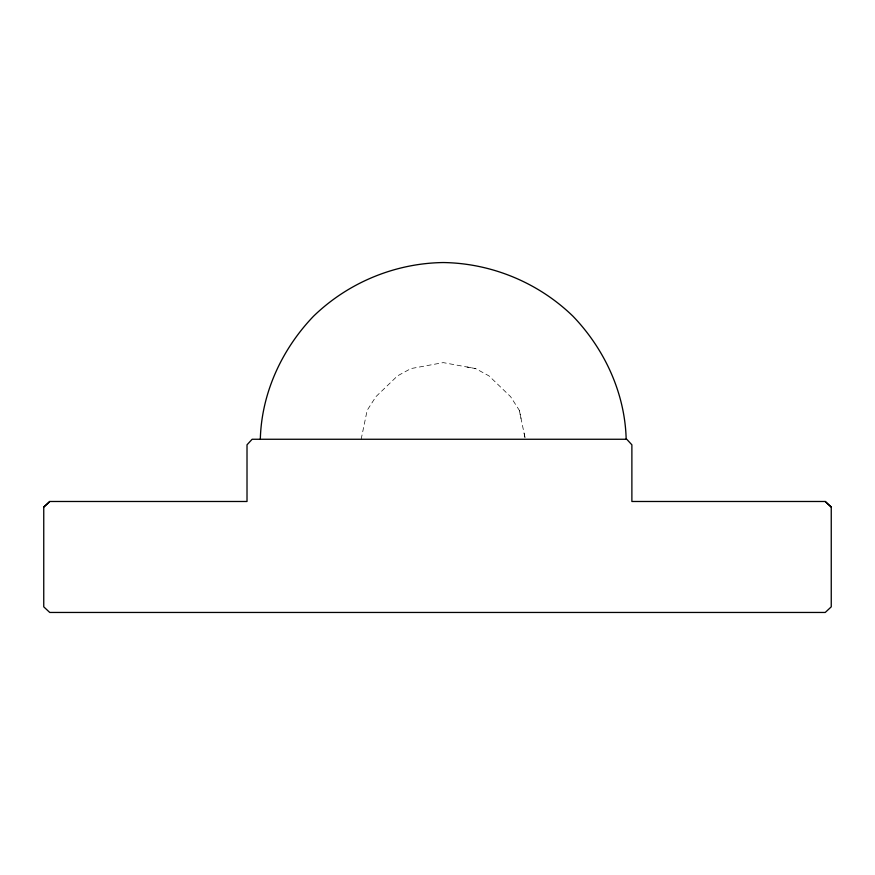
<?xml version="1.0" encoding="UTF-8"?>
<svg xmlns="http://www.w3.org/2000/svg" width="875" height="875" viewBox="0 0 875 875"><rect width="100%" height="100%" fill="white"/><g stroke="black" fill="none" stroke-linecap="round" stroke-linejoin="round"><path stroke-width="0.66" stroke-dasharray="4.38 3.28" d="M361.156 439.261L367.172 410.32L375.922 396.659L397.523 375.878L410.922 368.583L443.242 362.622L475.573 368.572L488.972 375.878L510.573 396.659L519.323 410.32L521.413 420.339M467.097 367.019L475.573 368.583M524.114 433.387L525.339 439.261M519.323 410.32L525.339 439.261"/><path stroke-width="1.31" d="M260.323 439.261C261.483 393.28 281.794 349.333 313.425 316.323C348.031 282.658 394.975 263.211 443.242 262.544C491.52 263.211 538.464 282.658 573.07 316.323C604.712 349.333 625.013 393.28 626.172 439.261M43.75 507.106L49.755 501.484L247.013 501.484L247.013 444.817L252.131 439.261L626.762 439.261L631.881 444.817L631.881 501.484L825.234 501.484L831.25 507.106L831.25 606.834L825.234 612.456L49.755 612.456L43.75 606.834L43.75 507.106L49.755 501.484M825.234 501.484L831.25 507.106"/></g></svg>
